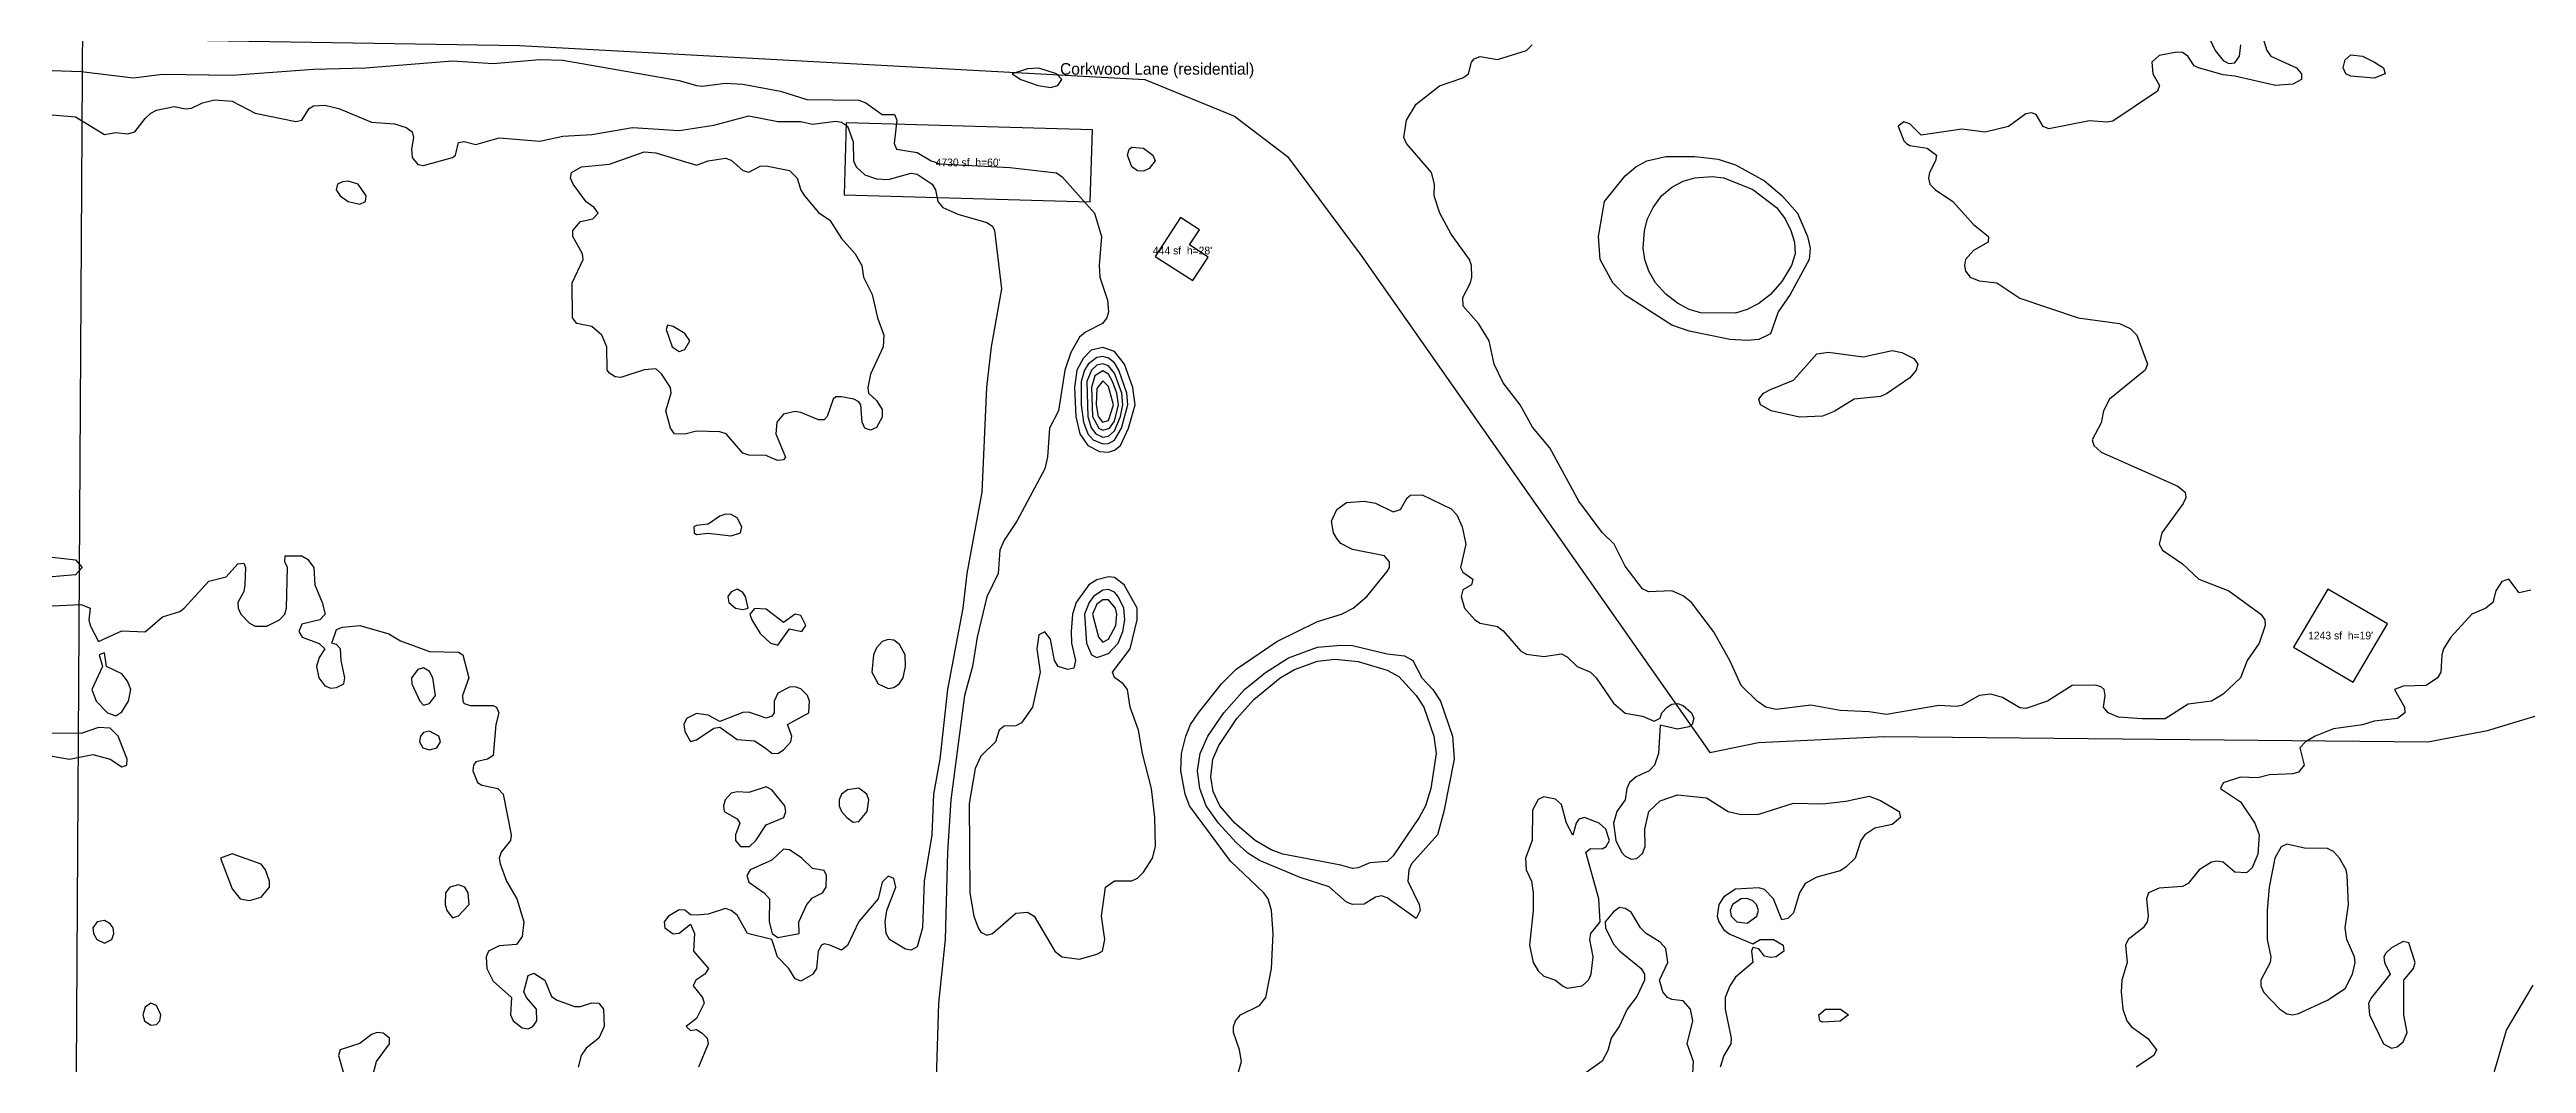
# Model space of a CAD drawing. Extents: x 425119 to 428731, y 1576976 to 1581037.
# Drawn here: x 425119 to 426399, y 1579286 to 1579810 of the extents above; entities that cross this region are included whole.
import ezdxf
from ezdxf.enums import TextEntityAlignment as Align

# ---------------------------------------------------------------- set-up
doc = ezdxf.new("R2010")
doc.units = 21
doc.header["$MEASUREMENT"] = 0
for name, color, linetype in [('A-BLDG-ANNO', 1, 'Continuous'), ('A-BLDG-FTPT', 1, 'Continuous'), ('C-ROAD-ANNO', 7, 'Continuous'), ('C-ROAD-CNTR', 7, 'Continuous'), ('C-TOPO-MAJR', 3, 'Continuous'), ('C-TOPO-MINR', 8, 'Continuous'), ('G-ANNO-AOI', 6, 'Continuous')]:
    doc.layers.add(name, color=color, linetype=linetype)

msp = doc.modelspace()

# ---------------------------------------------------------------- linework, layer by layer
at = {"layer": 'A-BLDG-FTPT'}
for points, elevation in [([(425530.9, 1579772.1), (425529.8, 1579735), (425657, 1579731.3), (425658.1, 1579768.5)], 72.1), ([(425718, 1579702.8), (425708.3, 1579709.1), (425713.4, 1579716.9), (425703.6, 1579723.2), (425690.6, 1579703.2), (425710.1, 1579690.7)], 72.5), ([(426296.6, 1579531.4), (426278.9, 1579501.4), (426309.7, 1579483.4), (426327.5, 1579513.4)], 72.7)]:
    msp.add_lwpolyline(points, close=True, dxfattribs=dict(at, elevation=elevation))
at = {"layer": 'C-ROAD-CNTR'}
for points in [[(425136.2, 1579815.7), (425362, 1579812), (425685.3, 1579794.6), (425731.6, 1579775.5), (425759, 1579754.8), (425797, 1579703.7), (425977.2, 1579447)], [(425977.2, 1579447), (426002.4, 1579452.1), (426067.5, 1579455.2), (426348.3, 1579452.6), (426379.2, 1579458.4), (426478.8, 1579488.5), (426507, 1579493.4), (426558, 1579497.3), (426579.9, 1579498.9), (426633, 1579505.4), (426676.8, 1579518.8), (426728.1, 1579526.5), (426774.3, 1579530.2)], [(426410.6, 1579010.1), (426389.8, 1579044.1), (426374.9, 1579086.7), (426362.7, 1579131.4), (426359.6, 1579172.5), (426369.6, 1579237.5), (426389, 1579303.6), (426402.8, 1579326.8)]]:
    msp.add_lwpolyline(points, dxfattribs=at)
at = {"layer": 'C-TOPO-MAJR'}
for points, elevation in [([(425492.5, 1579599), (425489.5, 1579600.3), (425480.5, 1579600.6), (425477.5, 1579601.6), (425468.8, 1579611.5), (425465.5, 1579612.6), (425453.5, 1579612.9), (425447.5, 1579611.4), (425442.2, 1579611.5), (425440.1, 1579614.5), (425437.6, 1579623.5), (425440.4, 1579632.5), (425440, 1579635.5), (425435.5, 1579642.6), (425432.5, 1579645.1), (425426.5, 1579644.6), (425414.5, 1579640.6), (425411.5, 1579641), (425408.5, 1579642.9), (425407.4, 1579644.5), (425407.2, 1579656.5), (425404.6, 1579662.5), (425399.5, 1579667), (425391.7, 1579668.5), (425389.5, 1579671.5), (425389.2, 1579689.5), (425394.9, 1579701.5), (425394.6, 1579704.5), (425389.6, 1579713.5), (425389.6, 1579716.5), (425393.5, 1579721.2), (425400, 1579722.5), (425402.7, 1579725.5), (425400.6, 1579728.5), (425396.5, 1579731.4), (425389.7, 1579740.5), (425388.4, 1579743.5), (425388.9, 1579746.5), (425394.1, 1579749.5), (425408.5, 1579750.8), (425426.5, 1579757.2), (425432.5, 1579756.6), (425453.5, 1579750.2), (425459.5, 1579752.5), (425468.5, 1579753.9), (425471.5, 1579752.9), (425477.5, 1579747.6), (425480.5, 1579746.6), (425486.5, 1579749.7), (425489.5, 1579750), (425501.5, 1579747.6), (425505.5, 1579743.5), (425507.5, 1579737.3), (425509.4, 1579734.5), (425516.5, 1579725.9), (425522.5, 1579721.9), (425528.5, 1579712.4), (425535.6, 1579704.5), (425538.9, 1579698.5), (425539.8, 1579692.5), (425544.3, 1579683.5), (425547.1, 1579671.5), (425550.4, 1579662.5), (425550, 1579656.5), (425543.5, 1579642.4), (425542, 1579635.5), (425542.4, 1579632.5), (425546.5, 1579628.7), (425549.5, 1579624.1), (425549.5, 1579620.1), (425546.5, 1579614.9), (425543.5, 1579613.4), (425540.6, 1579614.5), (425539.1, 1579617.5), (425538.4, 1579626.5), (425537.5, 1579628), (425534.9, 1579629.5), (425528.5, 1579630.7), (425525.5, 1579630.7), (425524.1, 1579629.5), (425521, 1579620.5), (425519.5, 1579618.7), (425516.5, 1579618.7), (425507.5, 1579622.6), (425504.5, 1579623), (425498.5, 1579621.7), (425495, 1579617.5), (425494.6, 1579611.5), (425499.5, 1579599.5), (425498.5, 1579598.2), (425495.5, 1579597.8), (425492.5, 1579599)], 70), ([(425972.5, 1579674.1), (425966.5, 1579675.8), (425960.5, 1579679), (425954.5, 1579683.7), (425949.2, 1579689.5), (425945.7, 1579695.5), (425943.6, 1579701.5), (425942.7, 1579707.5), (425943.5, 1579716.5), (425945, 1579722.5), (425947.9, 1579728.5), (425952.2, 1579734.5), (425957.5, 1579739), (425963.5, 1579742.1), (425969.5, 1579743.7), (425978.5, 1579744.4), (425984.5, 1579743.8), (425999.5, 1579737.8), (426011.6, 1579728.5), (426016.2, 1579722.5), (426019.1, 1579716.5), (426021, 1579710.5), (426021.3, 1579704.5), (426019.5, 1579698.5), (426014.5, 1579690.2), (426008.6, 1579683.5), (426002.5, 1579678.8), (425996.5, 1579675.7), (425990.5, 1579673.9), (425972.5, 1579674.1)], 70), ([(425440.9, 1579656.5), (425444.5, 1579654.1), (425447.5, 1579655.1), (425450, 1579659.5), (425447.5, 1579663.3), (425441.5, 1579666.9), (425438.5, 1579667.6), (425437.9, 1579665.5), (425440.9, 1579656.5)], 70), ([(425659.9, 1579611.5), (425663.5, 1579609.9), (425666.5, 1579610.4), (425669.5, 1579613.1), (425672.7, 1579620.5), (425673.9, 1579626.5), (425673.3, 1579632.5), (425669.5, 1579642.8), (425666.5, 1579646.7), (425663.5, 1579647.7), (425660.5, 1579647), (425657.7, 1579644.5), (425655.3, 1579638.5), (425655.8, 1579620.5), (425657.5, 1579614.6), (425659.9, 1579611.5)], 75), ([(425661.2, 1579506.5), (425663.5, 1579504), (425666.5, 1579505.5), (425670.3, 1579512.5), (425670.8, 1579518.5), (425670.1, 1579521.5), (425666.5, 1579525.8), (425663.5, 1579525.8), (425660.5, 1579523.6), (425658.2, 1579518.5), (425661.2, 1579506.5)], 75), ([(425149.1, 1579467.5), (425153.5, 1579465.9), (425156.5, 1579468), (425160, 1579473.5), (425161.2, 1579479.5), (425159.5, 1579483.8), (425156.5, 1579487.6), (425148.6, 1579491.5), (425147.5, 1579498.5), (425144.8, 1579497.5), (425146.5, 1579491.5), (425141.1, 1579479.5), (425143.2, 1579473.5), (425149.1, 1579467.5)], 70), ([(425310.5, 1579473.5), (425312.5, 1579471.4), (425315.5, 1579472.3), (425318.6, 1579476.5), (425317.3, 1579485.5), (425315.5, 1579488.9), (425312.5, 1579490.7), (425309.5, 1579489.8), (425306.3, 1579485.5), (425306.4, 1579482.5), (425310.5, 1579473.5)], 70), ([(425786.5, 1579388.8), (425756.5, 1579394.5), (425750.5, 1579396.8), (425742.3, 1579401.5), (425731.7, 1579410.5), (425724, 1579419.5), (425720.5, 1579426.8), (425719.3, 1579434.5), (425720.4, 1579443.5), (425723.5, 1579450.6), (425732.7, 1579464.5), (425741.5, 1579474.3), (425755.1, 1579485.5), (425762.5, 1579489.9), (425774.5, 1579494.1), (425783.5, 1579495.2), (425795.5, 1579494), (425810.5, 1579489.5), (425816.5, 1579486.3), (425825.4, 1579476.5), (425829.4, 1579470.5), (425834.6, 1579455.5), (425835.8, 1579446.5), (425833, 1579428.5), (425830.2, 1579419.5), (425827, 1579413.5), (425813.5, 1579393.7), (425810.5, 1579390.8), (425801.5, 1579390), (425795.5, 1579387.4), (425792.5, 1579387.1), (425786.5, 1579388.8)], 70), ([(425312.1, 1579449.5), (425315.5, 1579448.3), (425319.4, 1579449.5), (425321.3, 1579452.5), (425320.4, 1579455.5), (425315.5, 1579458.1), (425312.5, 1579457.3), (425310.9, 1579455.5), (425310.3, 1579452.5), (425312.1, 1579449.5)], 70), ([(425217.7, 1579371.5), (425222.5, 1579370.6), (425228.5, 1579372.3), (425232.8, 1579377.5), (425232.9, 1579380.5), (425230.8, 1579386.5), (425228.5, 1579389.3), (425213.5, 1579394.6), (425207.5, 1579392.5), (425213.5, 1579376.6), (425217.7, 1579371.5)], 70), ([(425326.8, 1579362.5), (425327.5, 1579361.7), (425330.5, 1579362.7), (425336, 1579368.5), (425335.6, 1579374.5), (425333.8, 1579377.5), (425330.5, 1579378.7), (425326, 1579377.5), (425323.8, 1579374.5), (425323.6, 1579368.5), (425324.5, 1579365.5), (425326.8, 1579362.5)], 70), ([(425143.6, 1579350.5), (425147.5, 1579348.6), (425151.3, 1579350.5), (425152.4, 1579353.5), (425152, 1579356.5), (425150.5, 1579358.6), (425147.5, 1579360.2), (425143.8, 1579359.5), (425141.6, 1579356.5), (425141.8, 1579353.5), (425143.6, 1579350.5)], 70), ([(425168.3, 1579308.5), (425171.5, 1579306.3), (425174.5, 1579306.6), (425176.2, 1579308.5), (425176.6, 1579311.5), (425174.5, 1579316.4), (425171.5, 1579317.5), (425168.5, 1579315.5), (425167.3, 1579311.5), (425168.3, 1579308.5)], 70), ([(425279.4, 1579272.5), (425282.5, 1579272), (425285, 1579275.5), (425288.2, 1579287.5), (425294.8, 1579296.5), (425294.9, 1579299.5), (425291.5, 1579302), (425288.5, 1579302.4), (425285.5, 1579301.4), (425279.5, 1579296.8), (425269.4, 1579293.5), (425268.5, 1579290.5), (425271.1, 1579281.5), (425279.4, 1579272.5)], 70)]:
    msp.add_lwpolyline(points, close=True, dxfattribs=dict(at, elevation=elevation))
at = {"layer": 'C-TOPO-MAJR', "elevation": 70}
for points in [[(425120.5, 1579522.8), (425135.5, 1579523.4), (425140.1, 1579521.5), (425139.4, 1579515.5), (425140.1, 1579512.5), (425144.5, 1579504.3), (425156.5, 1579509.8), (425168.5, 1579509.4), (425177.5, 1579517.1), (425186.5, 1579519.9), (425188.7, 1579521.5), (425201.5, 1579535.5), (425210.5, 1579537.8), (425216.5, 1579544.5), (425219.5, 1579544.7), (425220.4, 1579542.5), (425220.1, 1579533.5), (425219.5, 1579530.2), (425216.4, 1579524.5), (425216.7, 1579521.5), (425218.1, 1579518.5), (425222.5, 1579513.8), (425225.5, 1579512.2), (425231.5, 1579512.2), (425238, 1579515.5), (425240.8, 1579518.5), (425241.7, 1579521.5), (425242.1, 1579542.5), (425240.7, 1579545.5), (425240.9, 1579548.5), (425249.5, 1579548.6), (425252.5, 1579546.8), (425255.7, 1579542.5), (425256.3, 1579533.5), (425260.1, 1579524.5), (425261.6, 1579518.5), (425258.9, 1579515.5), (425249.5, 1579513.3), (425248, 1579509.5), (425249.7, 1579506.5), (425258.5, 1579503.3), (425261.4, 1579500.5), (425258.5, 1579496.1), (425257.2, 1579491.5), (425258.4, 1579485.5), (425261.5, 1579481.5), (425264.5, 1579480.3), (425267.5, 1579480.6), (425271.3, 1579482.5), (425271.7, 1579485.5), (425269.8, 1579494.5), (425269.6, 1579500.5), (425267.5, 1579502.8), (425265, 1579503.5), (425267.5, 1579510.5), (425270.5, 1579511.8), (425279.5, 1579512.5), (425294.5, 1579508.3), (425300.5, 1579504.7), (425315.5, 1579499.1), (425330.5, 1579498.9), (425332.7, 1579497.5), (425335.9, 1579485.5), (425332.6, 1579476.5), (425332.7, 1579473.5), (425333.5, 1579472.3), (425336.5, 1579471.3), (425348.5, 1579471.3), (425350.2, 1579470.5), (425351.4, 1579467.5), (425349.8, 1579461.5), (425348.5, 1579445.4), (425345.5, 1579443.5), (425339.5, 1579442.2), (425338.2, 1579440.5), (425338, 1579437.5), (425340.4, 1579431.5), (425342.5, 1579430.2), (425350.9, 1579428.5), (425353.6, 1579425.5), (425357.7, 1579404.5), (425357.4, 1579401.5), (425352.5, 1579395.5), (425351.5, 1579392.5), (425352, 1579389.5), (425355.4, 1579380.5), (425360.7, 1579371.5), (425364.2, 1579359.5), (425363.5, 1579352), (425360.5, 1579347.9), (425351.5, 1579347.1), (425346.1, 1579344.5), (425344.8, 1579341.5), (425345.2, 1579335.5), (425348.5, 1579328.9), (425357.9, 1579320.5), (425357.4, 1579311.5), (425358.8, 1579308.5), (425363.5, 1579304.8), (425366.5, 1579304.4), (425369, 1579305.5), (425371, 1579308.5), (425370.9, 1579314.5), (425365.6, 1579320.5), (425364.2, 1579323.5), (425366.5, 1579331.8), (425369.5, 1579333), (425375.2, 1579329.5), (425378.5, 1579321), (425381.5, 1579319.1), (425390.5, 1579315.9), (425393.5, 1579315.9), (425399.5, 1579317.8), (425403, 1579317.5), (425405.4, 1579314.5), (425405.8, 1579305.5), (425403.1, 1579299.5), (425396.5, 1579294.4), (425393.9, 1579290.5), (425392.4, 1579284.5)], [(425120.5, 1579547.8), (425132.5, 1579546.5), (425136, 1579542.5), (425132.5, 1579538.8), (425120.5, 1579537.8)], [(425120.5, 1579445.2), (425129.5, 1579443.5), (425141.5, 1579446), (425150.5, 1579443.5), (425156.5, 1579439.6), (425159.1, 1579440.5), (425159.2, 1579443.5), (425154.7, 1579455.5), (425150.5, 1579459.5), (425144.5, 1579459.9), (425135.5, 1579456.9), (425120.5, 1579457)]]:
    msp.add_lwpolyline(points, dxfattribs=at)
at = {"layer": 'C-TOPO-MINR'}
for points, elevation in [([(426263.5, 1579814.4), (426265.1, 1579809.5), (426267.2, 1579806.5), (426280.4, 1579800.5), (426283, 1579797.5), (426283, 1579794.5), (426278.5, 1579792.1), (426269.5, 1579791.5), (426248.5, 1579796.3), (426242.5, 1579796.9), (426229.7, 1579800.5), (426227.5, 1579801.6), (426224.2, 1579806.5), (426221.5, 1579808.5), (426218.5, 1579808.6), (426209.5, 1579806.9), (426205.7, 1579803.5), (426206.2, 1579797.5), (426209.6, 1579791.5), (426208.5, 1579788.5), (426185.5, 1579773), (426182.5, 1579772.4), (426173.5, 1579773.1), (426152.5, 1579769.1), (426149.5, 1579770.3), (426145.9, 1579776.5), (426143.5, 1579777.3), (426140.5, 1579776.8), (426131.5, 1579770.3), (426119.5, 1579767.4), (426107.5, 1579768.9), (426086.5, 1579765.8), (426080.5, 1579771.6), (426077.5, 1579772.7), (426074.5, 1579770.5), (426077.5, 1579762.8), (426078.8, 1579761.5), (426080.5, 1579760.5), (426089.5, 1579759.1), (426094.4, 1579755.5), (426093.9, 1579752.5), (426090.8, 1579746.5), (426090.3, 1579743.5), (426091, 1579740.5), (426093.9, 1579737.5), (426102.8, 1579731.5), (426113.5, 1579719.6), (426121.2, 1579713.5), (426121.1, 1579710.5), (426113.5, 1579706.3), (426109.4, 1579701.5), (426108.8, 1579698.5), (426109.4, 1579695.5), (426111.7, 1579692.5), (426116.5, 1579690.5), (426125.5, 1579689.6), (426137.5, 1579681.6), (426167.5, 1579671.4), (426188.9, 1579668.5), (426194.5, 1579665.9), (426197.9, 1579662.5), (426203.4, 1579647.5), (426202.2, 1579644.5), (426183.7, 1579629.5), (426180.6, 1579623.5), (426179.5, 1579617.3), (426174.8, 1579608.5), (426175.6, 1579605.5), (426179.5, 1579602.1), (426219.1, 1579584.5), (426222.8, 1579581.5), (426223.2, 1579578.5), (426221.8, 1579575.5), (426210.8, 1579560.5), (426209.5, 1579554.5), (426211.1, 1579551.5), (426221.5, 1579544.5), (426230, 1579536.5), (426245.5, 1579530.4), (426262, 1579518.5), (426264.1, 1579515.5), (426264.2, 1579512.5), (426261.2, 1579503.5), (426254.9, 1579494.5), (426251.4, 1579485.5), (426242.5, 1579477.2), (426236.5, 1579473.6), (426224.5, 1579472), (426212.5, 1579464.4), (426200.5, 1579464.4), (426200.5, 1579464.4), (426188.5, 1579465.2), (426183, 1579467.5), (426180.7, 1579470.5), (426181.6, 1579476.5), (426181, 1579479.5), (426179.5, 1579481), (426176.5, 1579481.7), (426164.5, 1579481.6), (426151.7, 1579473.5), (426140.5, 1579469.8), (426137.5, 1579470), (426128.5, 1579475.4), (426122.5, 1579477.1), (426116.5, 1579476.5), (426107.5, 1579471.3), (426104.5, 1579470.7), (426095.5, 1579471.2), (426068.5, 1579466.6), (426059.5, 1579468), (426044.5, 1579468.7), (426029.5, 1579471.4), (426011.5, 1579469.2), (426006.1, 1579470.5), (426001.6, 1579473.5), (425993.5, 1579481.6), (425987.6, 1579494.5), (425979.1, 1579509.5), (425967.8, 1579524.5), (425963.5, 1579527.9), (425957.5, 1579530.4), (425945.5, 1579530), (425942.5, 1579531.6), (425933.5, 1579543.3), (425927.8, 1579554.5), (425921.5, 1579560.6), (425909.5, 1579576.7), (425894.5, 1579604.4), (425885.5, 1579615), (425879.2, 1579626.5), (425870.5, 1579637.9), (425865.8, 1579647.5), (425863.2, 1579659.5), (425857.6, 1579668.5), (425849.7, 1579677.5), (425849.5, 1579681.9), (425853.6, 1579689.5), (425854.2, 1579692.5), (425854.1, 1579698.5), (425853, 1579701.5), (425843.5, 1579714.7), (425837.7, 1579725.5), (425834.7, 1579734.5), (425834.9, 1579740.5), (425833.4, 1579746.5), (425820.5, 1579761.5), (425819, 1579764.5), (425820.5, 1579773.5), (425825.5, 1579781.8), (425837.5, 1579791.2), (425849.5, 1579795.3), (425852.5, 1579797.5), (425854, 1579803.5), (425855.5, 1579805.2), (425858.5, 1579806.4), (425867.5, 1579804.9), (425882.5, 1579809.5), (425885.4, 1579812.5)], 72), ([(426232.7, 1579821.5), (426238.4, 1579809.5), (426242.5, 1579804.3), (426245.5, 1579802.8), (426248.5, 1579803.2), (426250.9, 1579806.5), (426251.7, 1579812.5)], 72), ([(425120.5, 1579799.1), (425135.5, 1579798.7), (425162.5, 1579795.4), (425177.5, 1579797.2), (425213.5, 1579796.7), (425255.5, 1579799.8), (425282.5, 1579800.5), (425327.5, 1579804.1), (425348.5, 1579802.8), (425372.5, 1579804.9), (425384.5, 1579804.5), (425444.5, 1579794), (425453.5, 1579791.5), (425456.5, 1579791.1), (425468.5, 1579792.6), (425477.5, 1579792.1), (425496.9, 1579788.5), (425510.5, 1579784.2), (425537.5, 1579783.8), (425541, 1579782.5), (425549.5, 1579776.5), (425555.9, 1579776.5), (425557, 1579773.5), (425555.7, 1579761.5), (425556.8, 1579758.5), (425567.5, 1579756.9), (425574.8, 1579752.5), (425579.5, 1579750.9), (425615.5, 1579749.1), (425639.5, 1579746.3), (425642.5, 1579744.2), (425659.2, 1579725.5), (425662.8, 1579713.5), (425661.6, 1579698.5), (425662, 1579692.5), (425665.9, 1579680.5), (425666.5, 1579674.5), (425665.6, 1579671.5), (425663.3, 1579668.5), (425654.5, 1579664), (425651.5, 1579661.4), (425646.9, 1579653.5), (425643.9, 1579644.5), (425640.6, 1579623.5), (425636, 1579614.5), (425635, 1579599.5), (425633.5, 1579593.5), (425619.1, 1579566.5), (425612.5, 1579556.7), (425610.3, 1579551.5), (425609.4, 1579539.5), (425603.5, 1579527.4), (425598.6, 1579506.5), (425596.2, 1579491.5), (425592, 1579476.5), (425585, 1579422.5), (425583.3, 1579395.5), (425582.1, 1579350.5), (425578.6, 1579317.5), (425577.4, 1579278.5)], 72), ([(425120.5, 1579776.2), (425132.5, 1579775.3), (425147.5, 1579766.2), (425153.5, 1579767.2), (425159.5, 1579766.5), (425163.2, 1579767.5), (425168.5, 1579774.3), (425171.5, 1579777.2), (425174.5, 1579778.7), (425183.5, 1579780.6), (425189.5, 1579779.3), (425192.5, 1579779.7), (425198.3, 1579782.5), (425204.5, 1579784), (425213.5, 1579783.3), (425225.5, 1579777.2), (425246.5, 1579772.8), (425249.5, 1579773.5), (425253.3, 1579779.5), (425255.5, 1579781), (425261.5, 1579781.2), (425268.7, 1579779.5), (425285.5, 1579772.4), (425297.5, 1579771.6), (425303.5, 1579769.7), (425306.6, 1579767.5), (425307.3, 1579764.5), (425306.2, 1579758.5), (425306.5, 1579754.3), (425309.5, 1579750.7), (425312.5, 1579750.1), (425327.5, 1579754.3), (425328.9, 1579755.5), (425330.5, 1579762), (425333.5, 1579762.5), (425339.5, 1579761), (425351.5, 1579764.4), (425372.5, 1579762.6), (425384.5, 1579765.2), (425399.5, 1579766.2), (425420.5, 1579769.8), (425444.5, 1579768.2), (425462.5, 1579771), (425480.5, 1579775.8), (425495.5, 1579772.8), (425507.5, 1579772.8), (425513.5, 1579771.5), (425525.5, 1579773), (425528.5, 1579772.4), (425531.5, 1579770.4), (425534.5, 1579762.4), (425534.7, 1579752.5), (425536, 1579749.5), (425540.5, 1579745.3), (425546.5, 1579743.3), (425552.5, 1579742.9), (425564.5, 1579746.2), (425567.5, 1579745.7), (425575.4, 1579740.5), (425577.1, 1579737.5), (425578.2, 1579731.5), (425580.8, 1579728.5), (425588.5, 1579724.9), (425603.5, 1579720.7), (425606.5, 1579718.7), (425607.6, 1579716.5), (425611.1, 1579686.5), (425605.8, 1579656.5), (425603.4, 1579635.5), (425601, 1579581.5), (425593.2, 1579539.5), (425591.2, 1579521.5), (425583.2, 1579479.5), (425579.2, 1579443.5), (425576, 1579425.5), (425575.2, 1579404.5), (425571.2, 1579380.5), (425570.3, 1579356.5), (425567.5, 1579346.7), (425564.5, 1579344.9), (425561.5, 1579345.5), (425553.2, 1579350.5), (425551.6, 1579353.5), (425551.1, 1579359.5), (425551.9, 1579365.5), (425556.5, 1579377.5), (425555.5, 1579381.9), (425552.5, 1579383.1), (425549.5, 1579380), (425547.4, 1579371.5), (425537.5, 1579359.8), (425531.5, 1579347.3), (425528.5, 1579345), (425522.5, 1579347.6), (425519.5, 1579348.2), (425518.1, 1579347.5), (425516.4, 1579344.5), (425515.5, 1579335.5), (425513.5, 1579332.3), (425507.5, 1579329), (425504.5, 1579330.1), (425501.2, 1579335.5), (425495.3, 1579341.5), (425492.5, 1579350.5), (425479.8, 1579353.5), (425474.5, 1579363.1), (425471.5, 1579365.4), (425468.5, 1579366.4), (425459.5, 1579363.5), (425453.5, 1579363), (425450.5, 1579363.2), (425447.5, 1579365.6), (425444.5, 1579365.7), (425439.1, 1579362.5), (425436.8, 1579359.5), (425437.1, 1579356.5), (425441.5, 1579353.4), (425444.5, 1579353.7), (425450.5, 1579358.4), (425452.5, 1579353.5), (425451.9, 1579344.5), (425459.7, 1579335.5), (425457.8, 1579332.5), (425453.1, 1579329.5), (425451.8, 1579326.5), (425456.7, 1579320.5), (425457.4, 1579317.5), (425453.5, 1579309.6), (425448.1, 1579305.5), (425450.5, 1579303.4), (425453.5, 1579303.9), (425456.5, 1579302.1), (425459, 1579299.5), (425459.6, 1579296.5), (425454.5, 1579284.5)], 71), ([(425733.4, 1579281.5), (425735.1, 1579287.5), (425734.2, 1579293.5), (425731, 1579302.5), (425731, 1579305.5), (425732, 1579308.5), (425734.6, 1579311.5), (425744.5, 1579316.4), (425747.8, 1579320.5), (425750.7, 1579335.5), (425751.6, 1579353.5), (425750.7, 1579365.5), (425748.9, 1579371.5), (425746.7, 1579374.5), (425729.5, 1579390.9), (425708.3, 1579419.5), (425706, 1579425.5), (425703.8, 1579437.5), (425704.2, 1579446.5), (425706.4, 1579455.5), (425708.9, 1579461.5), (425712.9, 1579467.5), (425724.9, 1579482.5), (425732.5, 1579490.1), (425753.5, 1579504.4), (425774.5, 1579514.7), (425786.8, 1579518.5), (425792.9, 1579521.5), (425800, 1579527.5), (425810.5, 1579540.5), (425811.6, 1579542.5), (425811.6, 1579545.5), (425809.1, 1579548.5), (425792.5, 1579551.9), (425786.5, 1579555), (425784.4, 1579557.5), (425782.7, 1579560.5), (425781.7, 1579566.5), (425784.4, 1579572.5), (425789.5, 1579576.1), (425798.5, 1579576.8), (425804.5, 1579575.7), (425813.5, 1579571.2), (425817.3, 1579572.5), (425820.8, 1579578.5), (425822.5, 1579579.9), (425828.5, 1579580), (425843.5, 1579572.8), (425846.5, 1579569.7), (425849.3, 1579563.5), (425851.1, 1579554.5), (425848.4, 1579542.5), (425849.5, 1579540.1), (425854.7, 1579536.5), (425854, 1579533.5), (425849.5, 1579531), (425848.7, 1579527.5), (425850.4, 1579521.5), (425855.7, 1579515.5), (425858.5, 1579513.8), (425867.5, 1579512.1), (425870.5, 1579509.8), (425879.5, 1579499.3), (425882.5, 1579497.7), (425891.5, 1579496.5), (425900.5, 1579497.9), (425903.5, 1579496.4), (425908.7, 1579491.5), (425915.5, 1579488.5), (425918.5, 1579485.5), (425927.5, 1579472.4), (425933.5, 1579467.3), (425942.5, 1579465.7), (425948.5, 1579463.2), (425951.5, 1579464.7), (425952.5, 1579467.5), (425955.1, 1579470.5), (425957.5, 1579471.9), (425960.5, 1579472.3), (425963.5, 1579471.3), (425967.7, 1579467.5), (425968.9, 1579464.5), (425968.1, 1579461.5), (425966.5, 1579460.2), (425960.5, 1579459), (425951.5, 1579461.1), (425950.7, 1579446.5), (425948.7, 1579440.5), (425945.9, 1579437.5), (425939.2, 1579434.5), (425935.7, 1579431.5), (425934.3, 1579428.5), (425933.4, 1579422.5), (425929.2, 1579416.5), (425927.5, 1579410.5), (425928.7, 1579401.5), (425931.6, 1579395.5), (425933.5, 1579393.4), (425936.5, 1579392), (425939.5, 1579392.3), (425942.5, 1579394.8), (425943.8, 1579398.5), (425943.7, 1579407.5), (425945.7, 1579416.5), (425951.5, 1579422), (425960.5, 1579425.2), (425975.5, 1579423.6), (425986.7, 1579416.5), (425993.5, 1579415), (426002.5, 1579415.1), (426020.5, 1579420.8), (426035.5, 1579420.5), (426047.5, 1579421.9), (426059.5, 1579424.4), (426065.5, 1579422.2), (426075.1, 1579416.5), (426075.7, 1579413.5), (426071.5, 1579409.8), (426062.5, 1579407.9), (426057.3, 1579404.5), (426055.2, 1579401.5), (426052.3, 1579392.5), (426047.5, 1579387.8), (426044.5, 1579385.9), (426032.5, 1579382.6), (426026.5, 1579379.3), (426023.5, 1579374.5), (426020.5, 1579364.2), (426017.5, 1579361.3), (426014.5, 1579360.6), (426010.2, 1579371.5), (426005.5, 1579376.3), (426002.5, 1579377.2), (425990.5, 1579376.5), (425984.5, 1579372.4), (425981.9, 1579368.5), (425981, 1579362.5), (425981.8, 1579359.5), (425984.5, 1579355.4), (425987.5, 1579353.2), (425999.5, 1579348.2), (426003.2, 1579350.5), (426010.1, 1579350.5), (426015.2, 1579347.5), (426015.5, 1579344.5), (426011.5, 1579341.5), (426008.5, 1579341.1), (426005.5, 1579341.8), (426002.5, 1579345.7), (425999.5, 1579346.4), (425998.7, 1579344.5), (425999.4, 1579338.5), (425990.5, 1579331), (425987.5, 1579326.5), (425985.2, 1579320.5), (425985.2, 1579314.5), (425988.2, 1579299.5), (425988, 1579296.5), (425984.5, 1579290.5), (425982.5, 1579284.5)], 72), ([(426401.5, 1579530.9), (426395.5, 1579529.5), (426390.1, 1579536.5), (426386.5, 1579535.3), (426383.5, 1579530.5), (426381.9, 1579524.5), (426378.2, 1579521.5), (426371.1, 1579518.5), (426360.2, 1579506.5), (426356.4, 1579500.5), (426355.5, 1579497.5), (426355, 1579488.5), (426353.3, 1579485.5), (426347.5, 1579481.6), (426335.5, 1579481.2), (426331, 1579479.5), (426336.3, 1579470.5), (426336.4, 1579467.5), (426332.7, 1579464.5), (426320.5, 1579463.2), (426314.5, 1579461.3), (426299.5, 1579459.3), (426290.1, 1579455.5), (426285, 1579452.5), (426282.1, 1579449.5), (426284.3, 1579440.5), (426281.5, 1579436.9), (426278.5, 1579436), (426266.5, 1579435.5), (426260.5, 1579434), (426251.5, 1579434.2), (426242.5, 1579431.4), (426241.1, 1579428.5), (426251.5, 1579421.5), (426258.9, 1579410.5), (426261.2, 1579404.5), (426260.5, 1579394.5), (426257.5, 1579387.4), (426254.5, 1579384.9), (426248.5, 1579385.3), (426242.5, 1579390.3), (426239.5, 1579390.9), (426236.5, 1579390.3), (426230.2, 1579386.5), (426224.5, 1579379.4), (426221.5, 1579377.9), (426209.5, 1579377), (426204, 1579374.5), (426202.9, 1579371.5), (426203.8, 1579362.5), (426203.2, 1579359.5), (426201.2, 1579356.5), (426193.5, 1579350.5), (426192, 1579347.5), (426192.9, 1579338.5), (426190.2, 1579329.5), (426189.8, 1579323.5), (426190.6, 1579314.5), (426192.8, 1579308.5), (426195, 1579305.5), (426203.5, 1579299.3), (426208.1, 1579293.5), (426206.7, 1579290.5), (426197.5, 1579284.5)], 73), ([(425968.2, 1579278.5), (425968.7, 1579287.5), (425965.5, 1579296.5), (425968.5, 1579308.5), (425967.3, 1579314.5), (425963.5, 1579318.7), (425957.5, 1579319.4), (425955.4, 1579320.5), (425953, 1579323.5), (425951.2, 1579329.5), (425955.5, 1579338.5), (425954.5, 1579345.8), (425951.5, 1579349.1), (425944.3, 1579353.5), (425941.4, 1579356.5), (425936.5, 1579364.6), (425933.5, 1579366.5), (425930.5, 1579367), (425927.5, 1579364.7), (425923.2, 1579359.5), (425923.3, 1579356.5), (425927.5, 1579348), (425930.5, 1579344.6), (425941.8, 1579335.5), (425943.5, 1579332.5), (425943.4, 1579329.5), (425939.5, 1579321.1), (425934.5, 1579314.5), (425930.5, 1579305.8), (425926.2, 1579299.5), (425924.5, 1579293.1), (425921.5, 1579287.6), (425909.5, 1579279)], 72)]:
    msp.add_lwpolyline(points, dxfattribs=dict(at, elevation=elevation))
for points, elevation in [([(425630.1, 1579791.5), (425636.5, 1579790.4), (425640.3, 1579791.5), (425642.4, 1579794.5), (425639.5, 1579797.5), (425630.5, 1579800.3), (425624.5, 1579800.1), (425616.7, 1579797.5), (425621.2, 1579794.5), (425630.1, 1579791.5)], 73), ([(426308.5, 1579796.2), (426305.9, 1579797.5), (426304.5, 1579800.5), (426305.5, 1579804.7), (426308.5, 1579807.2), (426314.5, 1579806.5), (426320.7, 1579803.5), (426325.3, 1579800.5), (426326.3, 1579797.5), (426320.5, 1579795.2), (426308.5, 1579796.2)], 72), ([(425678.5, 1579749.4), (425676.2, 1579755.5), (425677.2, 1579758.5), (425678.5, 1579759.5), (425684.5, 1579759), (425689.4, 1579755.5), (425690.5, 1579752.5), (425687.5, 1579748.6), (425684.5, 1579747.2), (425681.5, 1579747.4), (425678.5, 1579749.4)], 72), ([(425978.5, 1579662.2), (425966.5, 1579664.5), (425957.5, 1579667.7), (425933.5, 1579683.1), (425927.1, 1579689.5), (425920.6, 1579701.5), (425919.7, 1579713.5), (425922.7, 1579731.5), (425933.5, 1579744.8), (425938.9, 1579749.5), (425944.7, 1579752.5), (425954.5, 1579754.7), (425969.5, 1579754.7), (425981.5, 1579753.3), (425990.5, 1579750.4), (426005.5, 1579742.2), (426014.5, 1579734.7), (426022.6, 1579725.5), (426027.7, 1579713.5), (426029, 1579707.5), (426028.6, 1579701.5), (426018.7, 1579683.5), (426012.6, 1579674.5), (426008.5, 1579663.2), (426002.5, 1579660.2), (425996.5, 1579659.7), (425987.5, 1579660.3), (425978.5, 1579662.2)], 71), ([(425273.5, 1579731.5), (425279.5, 1579730.1), (425282.5, 1579731.5), (425282.8, 1579734.5), (425278.7, 1579740.5), (425273.5, 1579742.1), (425270.5, 1579741.7), (425267.9, 1579740.5), (425267.3, 1579737.5), (425269.4, 1579734.5), (425273.5, 1579731.5)], 71), ([(425661.8, 1579602.5), (425666.5, 1579602.1), (425669.5, 1579603.1), (425672.6, 1579605.5), (425676.8, 1579614.5), (425680.2, 1579626.5), (425679.1, 1579635.5), (425674.7, 1579647.5), (425669.5, 1579654.1), (425663.5, 1579656.2), (425657.5, 1579654.7), (425653.3, 1579650.5), (425650.1, 1579644.5), (425648.8, 1579635.5), (425649.6, 1579620.5), (425651.6, 1579611.5), (425655.7, 1579605.5), (425661.8, 1579602.5)], 73), ([(425658.5, 1579608.5), (425663.5, 1579606.4), (425666.5, 1579606.6), (425669.5, 1579608.3), (425673.2, 1579614.5), (425676.5, 1579626.5), (425676, 1579632.5), (425671.8, 1579644.5), (425669.5, 1579648.3), (425666.5, 1579650.7), (425663.5, 1579651.5), (425660.5, 1579651), (425656, 1579647.5), (425654, 1579644.5), (425652.4, 1579638.5), (425652.4, 1579626.5), (425653.6, 1579617.5), (425655.8, 1579611.5), (425658.5, 1579608.5)], 74), ([(426023.5, 1579620.2), (426008.9, 1579623.5), (426003.4, 1579626.5), (426002.5, 1579629.5), (426005, 1579632.5), (426008.5, 1579634.5), (426020.5, 1579639.3), (426032.5, 1579652.8), (426038.5, 1579653.8), (426056.5, 1579651.3), (426071.5, 1579654.6), (426076.4, 1579653.5), (426082.7, 1579650.5), (426084.7, 1579647.5), (426083.8, 1579644.5), (426080.5, 1579640.4), (426068.5, 1579632.2), (426065.5, 1579630.9), (426051.8, 1579629.5), (426041.5, 1579623), (426035.5, 1579620.7), (426023.5, 1579620.2)], 71), ([(425661.4, 1579614.5), (425663.5, 1579613.4), (425666.9, 1579614.5), (425669.5, 1579618.1), (425671.6, 1579626.5), (425670.8, 1579632.5), (425668.5, 1579638.5), (425666.5, 1579642.3), (425663.5, 1579644), (425659.4, 1579641.5), (425657.6, 1579635.5), (425658.2, 1579620.5), (425661.4, 1579614.5)], 76), ([(425663.4, 1579617.5), (425666.5, 1579618.5), (425669.1, 1579626.5), (425666.5, 1579636), (425663.5, 1579639), (425660.5, 1579634.9), (425660, 1579626.5), (425661.1, 1579620.5), (425663.4, 1579617.5)], 77), ([(425452.4, 1579560.5), (425453.5, 1579559.6), (425459.5, 1579560.3), (425471.5, 1579558.9), (425476.2, 1579560.5), (425477, 1579563.5), (425474.5, 1579568.2), (425471.5, 1579569.9), (425468.5, 1579570.1), (425465.5, 1579569.1), (425459.5, 1579564.9), (425453.5, 1579564.2), (425452.2, 1579563.5), (425452.4, 1579560.5)], 71), ([(425473.7, 1579521.5), (425477.5, 1579520.8), (425480.3, 1579521.5), (425478.8, 1579527.5), (425477.5, 1579529.6), (425474.5, 1579531.4), (425471.5, 1579529.9), (425469.7, 1579527.5), (425470.2, 1579524.5), (425473.7, 1579521.5)], 71), ([(425642.4, 1579341.5), (425651.5, 1579340.3), (425660.5, 1579342.8), (425663.3, 1579344.5), (425664.5, 1579350.5), (425662.8, 1579362.5), (425664.9, 1579377.5), (425669.5, 1579380.8), (425678.5, 1579380.8), (425681.5, 1579382.2), (425684.5, 1579385.2), (425689.1, 1579392.5), (425690.8, 1579398.5), (425690.4, 1579413.5), (425688.7, 1579428.5), (425684, 1579446.5), (425682, 1579458.5), (425677.6, 1579470.5), (425676.3, 1579479.5), (425674.1, 1579482.5), (425669.5, 1579485.8), (425668.5, 1579488.5), (425677.7, 1579500.5), (425681.2, 1579515.5), (425681.3, 1579521.5), (425674.5, 1579533.5), (425669.5, 1579537.3), (425666.5, 1579537.8), (425660.5, 1579536.2), (425656.3, 1579533.5), (425649.8, 1579524.5), (425647.9, 1579518.5), (425647.1, 1579509.5), (425647.3, 1579503.5), (425649.4, 1579494.5), (425648.5, 1579490.5), (425645.5, 1579489.8), (425640.5, 1579491.5), (425638.5, 1579494.5), (425636.5, 1579505.6), (425633.5, 1579509.4), (425630.5, 1579507.8), (425629.4, 1579500.5), (425631.1, 1579488.5), (425627.1, 1579470.5), (425621.5, 1579462.4), (425618.5, 1579460.8), (425612.5, 1579460.6), (425609.9, 1579458.5), (425608, 1579452.5), (425600.5, 1579445.2), (425597.5, 1579438.7), (425594.5, 1579420.7), (425594.8, 1579374.5), (425596.9, 1579362.5), (425599.1, 1579356.5), (425600.5, 1579354.3), (425603.5, 1579352.7), (425606.5, 1579353.5), (425618.5, 1579364), (425624.5, 1579364.6), (425628, 1579362.5), (425638.7, 1579344.5), (425642.4, 1579341.5)], 73), ([(425657.7, 1579497.5), (425660.5, 1579496.1), (425666.5, 1579498.2), (425671.5, 1579503.5), (425673.9, 1579509.5), (425674.9, 1579515.5), (425674.4, 1579521.5), (425671.5, 1579527.5), (425669.5, 1579529.8), (425666.5, 1579531.2), (425663.5, 1579530.9), (425658.7, 1579527.5), (425656.4, 1579524.5), (425654.1, 1579518.5), (425655, 1579503.5), (425657.7, 1579497.5)], 74), ([(425491.8, 1579503.5), (425495.5, 1579502.5), (425501.5, 1579510.9), (425508, 1579509.5), (425510.1, 1579512.5), (425507.5, 1579517.7), (425504.5, 1579518.5), (425498.5, 1579514.2), (425489.5, 1579521), (425483.5, 1579521.4), (425481.1, 1579518.5), (425482.1, 1579515.5), (425486.5, 1579508.5), (425491.8, 1579503.5)], 71), ([(425547.4, 1579482.5), (425552.5, 1579480), (425555.5, 1579480.6), (425558.3, 1579482.5), (425560.3, 1579485.5), (425561.6, 1579491.5), (425561.3, 1579497.5), (425558.5, 1579502.8), (425555.5, 1579505), (425552.5, 1579505.4), (425549.5, 1579504.4), (425546.5, 1579501.1), (425545, 1579497.5), (425544.1, 1579488.5), (425547.4, 1579482.5)], 71), ([(425825.5, 1579361.3), (425810.5, 1579372), (425807.5, 1579373), (425804.5, 1579372.3), (425798.5, 1579368.7), (425792.5, 1579368.6), (425789.5, 1579369.8), (425780.5, 1579377.6), (425765.5, 1579382.5), (425744.5, 1579391.3), (425738.5, 1579395.1), (425732.5, 1579400.5), (425723.3, 1579410.5), (425717, 1579419.5), (425713.7, 1579428.5), (425712.5, 1579437.5), (425713.8, 1579446.5), (425717.8, 1579455.5), (425726, 1579467.5), (425736.8, 1579479.5), (425747.5, 1579488.3), (425759.5, 1579495.9), (425774.5, 1579501.4), (425786.5, 1579502.5), (425792.5, 1579502.2), (425810.5, 1579498), (425819.5, 1579497), (425823.8, 1579494.5), (425828.3, 1579485.5), (425834.1, 1579479.5), (425838, 1579473.5), (425844.2, 1579455.5), (425845.1, 1579443.5), (425839.7, 1579416.5), (425836.4, 1579404.5), (425823.1, 1579389.5), (425821.6, 1579386.5), (425821.2, 1579380.5), (425827, 1579368.5), (425827.5, 1579365.5), (425825.5, 1579361.3)], 71), ([(425489, 1579449.5), (425492.5, 1579446.6), (425495.5, 1579446.5), (425498.5, 1579448.4), (425502.2, 1579452.5), (425502.8, 1579455.5), (425500.6, 1579461.5), (425511.5, 1579467.5), (425512, 1579473.5), (425510.8, 1579476.5), (425507.5, 1579479.9), (425504.5, 1579481), (425501.5, 1579480.8), (425495.5, 1579477.6), (425493.6, 1579473.5), (425493.7, 1579467.5), (425492.5, 1579465.7), (425489.5, 1579464.7), (425480.5, 1579467.9), (425477.5, 1579467.7), (425465.5, 1579463), (425459.5, 1579466.3), (425453.5, 1579467.2), (425448.4, 1579464.5), (425447, 1579461.5), (425447.5, 1579457.9), (425450.5, 1579452.7), (425453.5, 1579453.5), (425462.5, 1579459.6), (425465.5, 1579460.1), (425474.5, 1579453.8), (425483.5, 1579453), (425489, 1579449.5)], 71), ([(425476.2, 1579398.5), (425480.9, 1579398.5), (425484.2, 1579401.5), (425489.5, 1579409.7), (425498.6, 1579413.5), (425499.7, 1579416.5), (425499.1, 1579419.5), (425492.5, 1579427.8), (425489.5, 1579429.2), (425480.5, 1579426.4), (425474.5, 1579426.7), (425471.5, 1579426), (425468.4, 1579422.5), (425467.5, 1579419.5), (425467.9, 1579416.5), (425474.5, 1579412.7), (425475.9, 1579410.5), (425473.7, 1579404.5), (425473.6, 1579401.5), (425476.2, 1579398.5)], 71), ([(425531.2, 1579413.5), (425534.5, 1579411.1), (425537.5, 1579411.3), (425541.7, 1579416.5), (425542.5, 1579422.5), (425541.6, 1579425.5), (425537.5, 1579428.6), (425531.5, 1579427.7), (425528.5, 1579425.5), (425527.2, 1579422.5), (425527.2, 1579419.5), (425528.5, 1579416.5), (425531.2, 1579413.5)], 71), ([(425901, 1579326.5), (425903.5, 1579325.4), (425911.2, 1579326.5), (425914.5, 1579329.5), (425915.9, 1579332.5), (425917, 1579341.5), (425915.2, 1579350.5), (425915.7, 1579353.5), (425920.5, 1579359.5), (425920.4, 1579362.5), (425919.8, 1579371.5), (425913.2, 1579395.5), (425915.5, 1579397.5), (425921.5, 1579397.2), (425923.6, 1579398.5), (425925.3, 1579401.5), (425923.5, 1579407.5), (425920, 1579410.5), (425912.5, 1579413.5), (425909.5, 1579412.6), (425908.1, 1579410.5), (425906.5, 1579404.4), (425903.2, 1579410.5), (425900.5, 1579420.1), (425897.5, 1579422.9), (425891.5, 1579424.1), (425888.5, 1579422.8), (425885.5, 1579417.3), (425885.4, 1579401.5), (425881.9, 1579392.5), (425882.3, 1579386.5), (425885, 1579380.5), (425885.9, 1579374.5), (425885.9, 1579365.5), (425884.1, 1579347.5), (425886, 1579338.5), (425888.5, 1579334.2), (425891.5, 1579331.6), (425897.5, 1579329.4), (425901, 1579326.5)], 72), ([(425492.6, 1579353.5), (425495.5, 1579351.5), (425506.5, 1579353.5), (425506.4, 1579359.5), (425510.5, 1579368.5), (425513.5, 1579371.9), (425518.7, 1579374.5), (425520.5, 1579377.5), (425520.7, 1579383.5), (425519.5, 1579386.1), (425513.5, 1579387.1), (425508, 1579392.5), (425501.5, 1579396.8), (425498.5, 1579397.1), (425492.5, 1579391.5), (425481.3, 1579386.5), (425479.5, 1579383.5), (425480.5, 1579380), (425488.5, 1579374.5), (425491.2, 1579371.5), (425491.1, 1579359.5), (425492.6, 1579353.5)], 71), ([(426271.8, 1579314.5), (426275.5, 1579312.1), (426278.5, 1579311.6), (426281.5, 1579312.2), (426296.5, 1579319.2), (426305.5, 1579325.1), (426309.4, 1579332.5), (426310.7, 1579338.5), (426310.4, 1579341.5), (426306.4, 1579350.5), (426305.5, 1579356.5), (426307.3, 1579368.5), (426306.6, 1579383.5), (426306, 1579386.5), (426302.6, 1579392.5), (426299.5, 1579395.9), (426296.5, 1579397.5), (426284.5, 1579397.6), (426275.5, 1579399.7), (426272.5, 1579398.3), (426269.2, 1579392.5), (426266.3, 1579377.5), (426265.3, 1579365.5), (426265.2, 1579350.5), (426267.1, 1579341.5), (426266.8, 1579338.5), (426262, 1579329.5), (426262, 1579326.5), (426263.5, 1579323.1), (426271.8, 1579314.5)], 74), ([(425991.2, 1579359.5), (425996.5, 1579358.9), (426001.5, 1579362.5), (426002.3, 1579365.5), (426001.4, 1579368.5), (425999.5, 1579370.4), (425996.5, 1579371.6), (425993.5, 1579371.5), (425988.9, 1579368.5), (425987.8, 1579365.5), (425988.2, 1579362.5), (425991.2, 1579359.5)], 73), ([(426325.3, 1579296.5), (426329.5, 1579294.4), (426332.5, 1579295.1), (426335.5, 1579297.6), (426337.6, 1579302.5), (426335.9, 1579311.5), (426335.9, 1579329.5), (426340.9, 1579335.5), (426341.8, 1579338.5), (426338.5, 1579348.7), (426335.5, 1579349.5), (426329.5, 1579346.2), (426326.5, 1579343.4), (426325.6, 1579341.5), (426325.9, 1579338.5), (426328.8, 1579332.5), (426319.1, 1579320.5), (426317.7, 1579317.5), (426318.1, 1579311.5), (426325.3, 1579296.5)], 74), ([(426035.5, 1579307.7), (426034.1, 1579308.5), (426033.5, 1579311.5), (426037, 1579314.5), (426044.7, 1579314.5), (426048.9, 1579311.5), (426044.5, 1579308.2), (426035.5, 1579307.7)], 72)]:
    msp.add_lwpolyline(points, close=True, dxfattribs=dict(at, elevation=elevation))
at = {"layer": 'G-ANNO-AOI'}
msp.add_lwpolyline([(428646.7, 1576976.2), (428670.5, 1580975.9), (425143.3, 1580997), (425119.2, 1576997.3), (428646.7, 1576976.2)], close=True, dxfattribs=at)

# ---------------------------------------------------------------- texts
at = {"layer": 'A-BLDG-ANNO'}
for s, p in [("4730 sf  h=60'", (425593.9, 1579751.7)), ("444 sf  h=28'", (425704.7, 1579706.2)), ("1243 sf  h=19'", (426303.2, 1579507.4))]:
    msp.add_text(s, height=4, dxfattribs=at).set_placement(p, align=Align.MIDDLE_CENTER)
at = {"layer": 'C-ROAD-ANNO'}
msp.add_text('Corkwood Lane (residential)', height=6, dxfattribs=at).set_placement((425641.4, 1579797))

doc.saveas('drawing.dxf')
